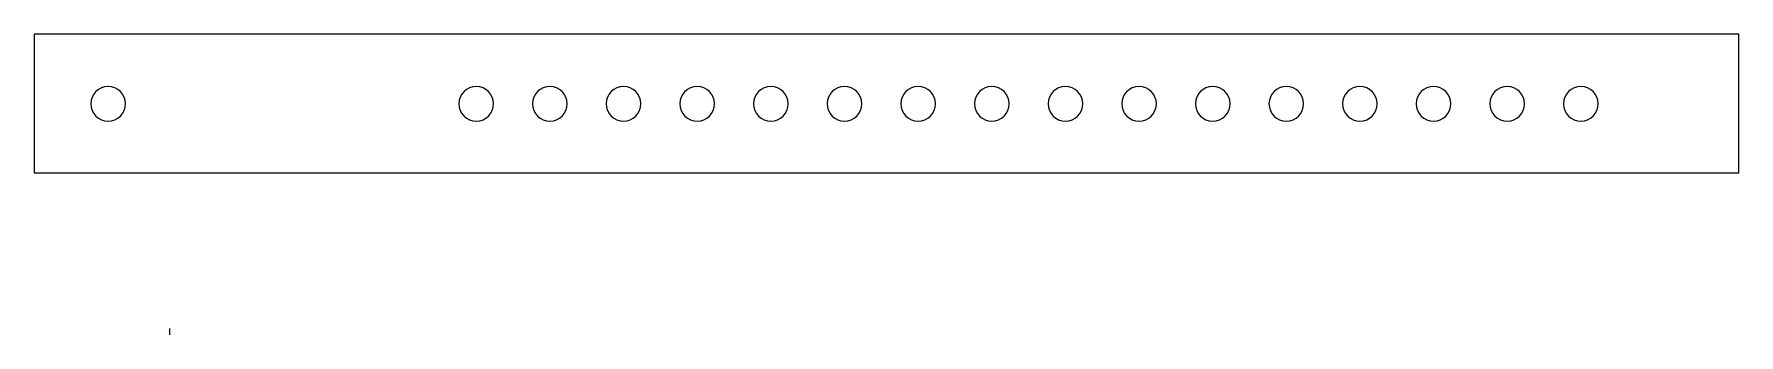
# Model space of a CAD drawing. Header units: millimetres. Extents: x 329 to 624, y 561 to 613.
import ezdxf

# ---------------------------------------------------------------- set-up
doc = ezdxf.new("R2010")
doc.units = ezdxf.units.MM
doc.layers.add('vector-cut', color=5, linetype='Continuous', true_color=0x0000ff)

msp = doc.modelspace()

# ---------------------------------------------------------------- linework, layer by layer
at = {"layer": 'vector-cut'}
msp.add_line((352.49, 562.1), (352.49, 561), dxfattribs=at)
for points in [[(624.07, 613.03), (329.07, 613.03)], [(329.07, 613.03), (329.07, 589.03)], [(624.07, 589.03), (624.07, 613.03)], [(329.07, 589.03), (624.07, 589.03)]]:
    msp.add_lwpolyline(points, dxfattribs=at)
for points in [[(341.88, 603.97), (340.22, 603.97), (338.88, 602.63), (338.88, 600.97)], [(344.88, 600.97), (344.88, 602.63), (343.53, 603.97), (341.88, 603.97)], [(405.59, 603.97), (403.93, 603.97), (402.59, 602.63), (402.59, 600.97)], [(408.59, 600.97), (408.59, 602.63), (407.25, 603.97), (405.59, 603.97)], [(418.33, 603.97), (416.68, 603.97), (415.33, 602.63), (415.33, 600.97)], [(421.33, 600.97), (421.33, 602.63), (419.99, 603.97), (418.33, 603.97)], [(431.08, 603.97), (429.42, 603.97), (428.08, 602.63), (428.08, 600.97)], [(434.08, 600.97), (434.08, 602.63), (432.73, 603.97), (431.08, 603.97)], [(443.82, 603.97), (442.16, 603.97), (440.82, 602.63), (440.82, 600.97)], [(446.82, 600.97), (446.82, 602.63), (445.48, 603.97), (443.82, 603.97)], [(456.56, 603.97), (454.9, 603.97), (453.56, 602.63), (453.56, 600.97)], [(459.56, 600.97), (459.56, 602.63), (458.22, 603.97), (456.56, 603.97)], [(469.3, 603.97), (467.65, 603.97), (466.3, 602.63), (466.3, 600.97)], [(472.3, 600.97), (472.3, 602.63), (470.96, 603.97), (469.3, 603.97)], [(482.05, 603.97), (480.39, 603.97), (479.05, 602.63), (479.05, 600.97)], [(485.05, 600.97), (485.05, 602.63), (483.7, 603.97), (482.05, 603.97)], [(494.79, 603.97), (493.13, 603.97), (491.79, 602.63), (491.79, 600.97)], [(497.79, 600.97), (497.79, 602.63), (496.45, 603.97), (494.79, 603.97)], [(507.53, 603.97), (505.87, 603.97), (504.53, 602.63), (504.53, 600.97)], [(510.53, 600.97), (510.53, 602.63), (509.19, 603.97), (507.53, 603.97)], [(520.27, 603.97), (518.62, 603.97), (517.27, 602.63), (517.27, 600.97)], [(523.27, 600.97), (523.27, 602.63), (521.93, 603.97), (520.27, 603.97)], [(533.02, 603.97), (531.36, 603.97), (530.02, 602.63), (530.02, 600.97)], [(536.02, 600.97), (536.02, 602.63), (534.67, 603.97), (533.02, 603.97)], [(545.76, 603.97), (544.1, 603.97), (542.76, 602.63), (542.76, 600.97)], [(548.76, 600.97), (548.76, 602.63), (547.42, 603.97), (545.76, 603.97)], [(558.5, 603.97), (556.84, 603.97), (555.5, 602.63), (555.5, 600.97)], [(561.5, 600.97), (561.5, 602.63), (560.16, 603.97), (558.5, 603.97)], [(571.24, 603.97), (569.59, 603.97), (568.24, 602.63), (568.24, 600.97)], [(574.24, 600.97), (574.24, 602.63), (572.9, 603.97), (571.24, 603.97)], [(583.99, 603.97), (582.33, 603.97), (580.99, 602.63), (580.99, 600.97)], [(586.99, 600.97), (586.99, 602.63), (585.64, 603.97), (583.99, 603.97)], [(596.73, 603.97), (595.07, 603.97), (593.73, 602.63), (593.73, 600.97)], [(599.73, 600.97), (599.73, 602.63), (598.39, 603.97), (596.73, 603.97)], [(338.88, 600.97), (338.88, 599.32), (340.22, 597.97), (341.88, 597.97)], [(341.88, 597.97), (343.53, 597.97), (344.88, 599.32), (344.88, 600.97)], [(402.59, 600.97), (402.59, 599.32), (403.93, 597.97), (405.59, 597.97)], [(405.59, 597.97), (407.25, 597.97), (408.59, 599.32), (408.59, 600.97)], [(415.33, 600.97), (415.33, 599.32), (416.68, 597.97), (418.33, 597.97)], [(418.33, 597.97), (419.99, 597.97), (421.33, 599.32), (421.33, 600.97)], [(428.08, 600.97), (428.08, 599.32), (429.42, 597.97), (431.08, 597.97)], [(431.08, 597.97), (432.73, 597.97), (434.08, 599.32), (434.08, 600.97)], [(440.82, 600.97), (440.82, 599.32), (442.16, 597.97), (443.82, 597.97)], [(443.82, 597.97), (445.48, 597.97), (446.82, 599.32), (446.82, 600.97)], [(453.56, 600.97), (453.56, 599.32), (454.9, 597.97), (456.56, 597.97)], [(456.56, 597.97), (458.22, 597.97), (459.56, 599.32), (459.56, 600.97)], [(466.3, 600.97), (466.3, 599.32), (467.65, 597.97), (469.3, 597.97)], [(469.3, 597.97), (470.96, 597.97), (472.3, 599.32), (472.3, 600.97)], [(479.05, 600.97), (479.05, 599.32), (480.39, 597.97), (482.05, 597.97)], [(482.05, 597.97), (483.7, 597.97), (485.05, 599.32), (485.05, 600.97)], [(491.79, 600.97), (491.79, 599.32), (493.13, 597.97), (494.79, 597.97)], [(494.79, 597.97), (496.45, 597.97), (497.79, 599.32), (497.79, 600.97)], [(504.53, 600.97), (504.53, 599.32), (505.87, 597.97), (507.53, 597.97)], [(507.53, 597.97), (509.19, 597.97), (510.53, 599.32), (510.53, 600.97)], [(517.27, 600.97), (517.27, 599.32), (518.62, 597.97), (520.27, 597.97)], [(520.27, 597.97), (521.93, 597.97), (523.27, 599.32), (523.27, 600.97)], [(530.02, 600.97), (530.02, 599.32), (531.36, 597.97), (533.02, 597.97)], [(533.02, 597.97), (534.67, 597.97), (536.02, 599.32), (536.02, 600.97)], [(542.76, 600.97), (542.76, 599.32), (544.1, 597.97), (545.76, 597.97)], [(545.76, 597.97), (547.42, 597.97), (548.76, 599.32), (548.76, 600.97)], [(555.5, 600.97), (555.5, 599.32), (556.84, 597.97), (558.5, 597.97)], [(558.5, 597.97), (560.16, 597.97), (561.5, 599.32), (561.5, 600.97)], [(568.24, 600.97), (568.24, 599.32), (569.59, 597.97), (571.24, 597.97)], [(571.24, 597.97), (572.9, 597.97), (574.24, 599.32), (574.24, 600.97)], [(580.99, 600.97), (580.99, 599.32), (582.33, 597.97), (583.99, 597.97)], [(583.99, 597.97), (585.64, 597.97), (586.99, 599.32), (586.99, 600.97)], [(593.73, 600.97), (593.73, 599.32), (595.07, 597.97), (596.73, 597.97)], [(596.73, 597.97), (598.39, 597.97), (599.73, 599.32), (599.73, 600.97)]]:
    msp.add_open_spline(points, degree=3, dxfattribs=at)

doc.saveas('drawing.dxf')
